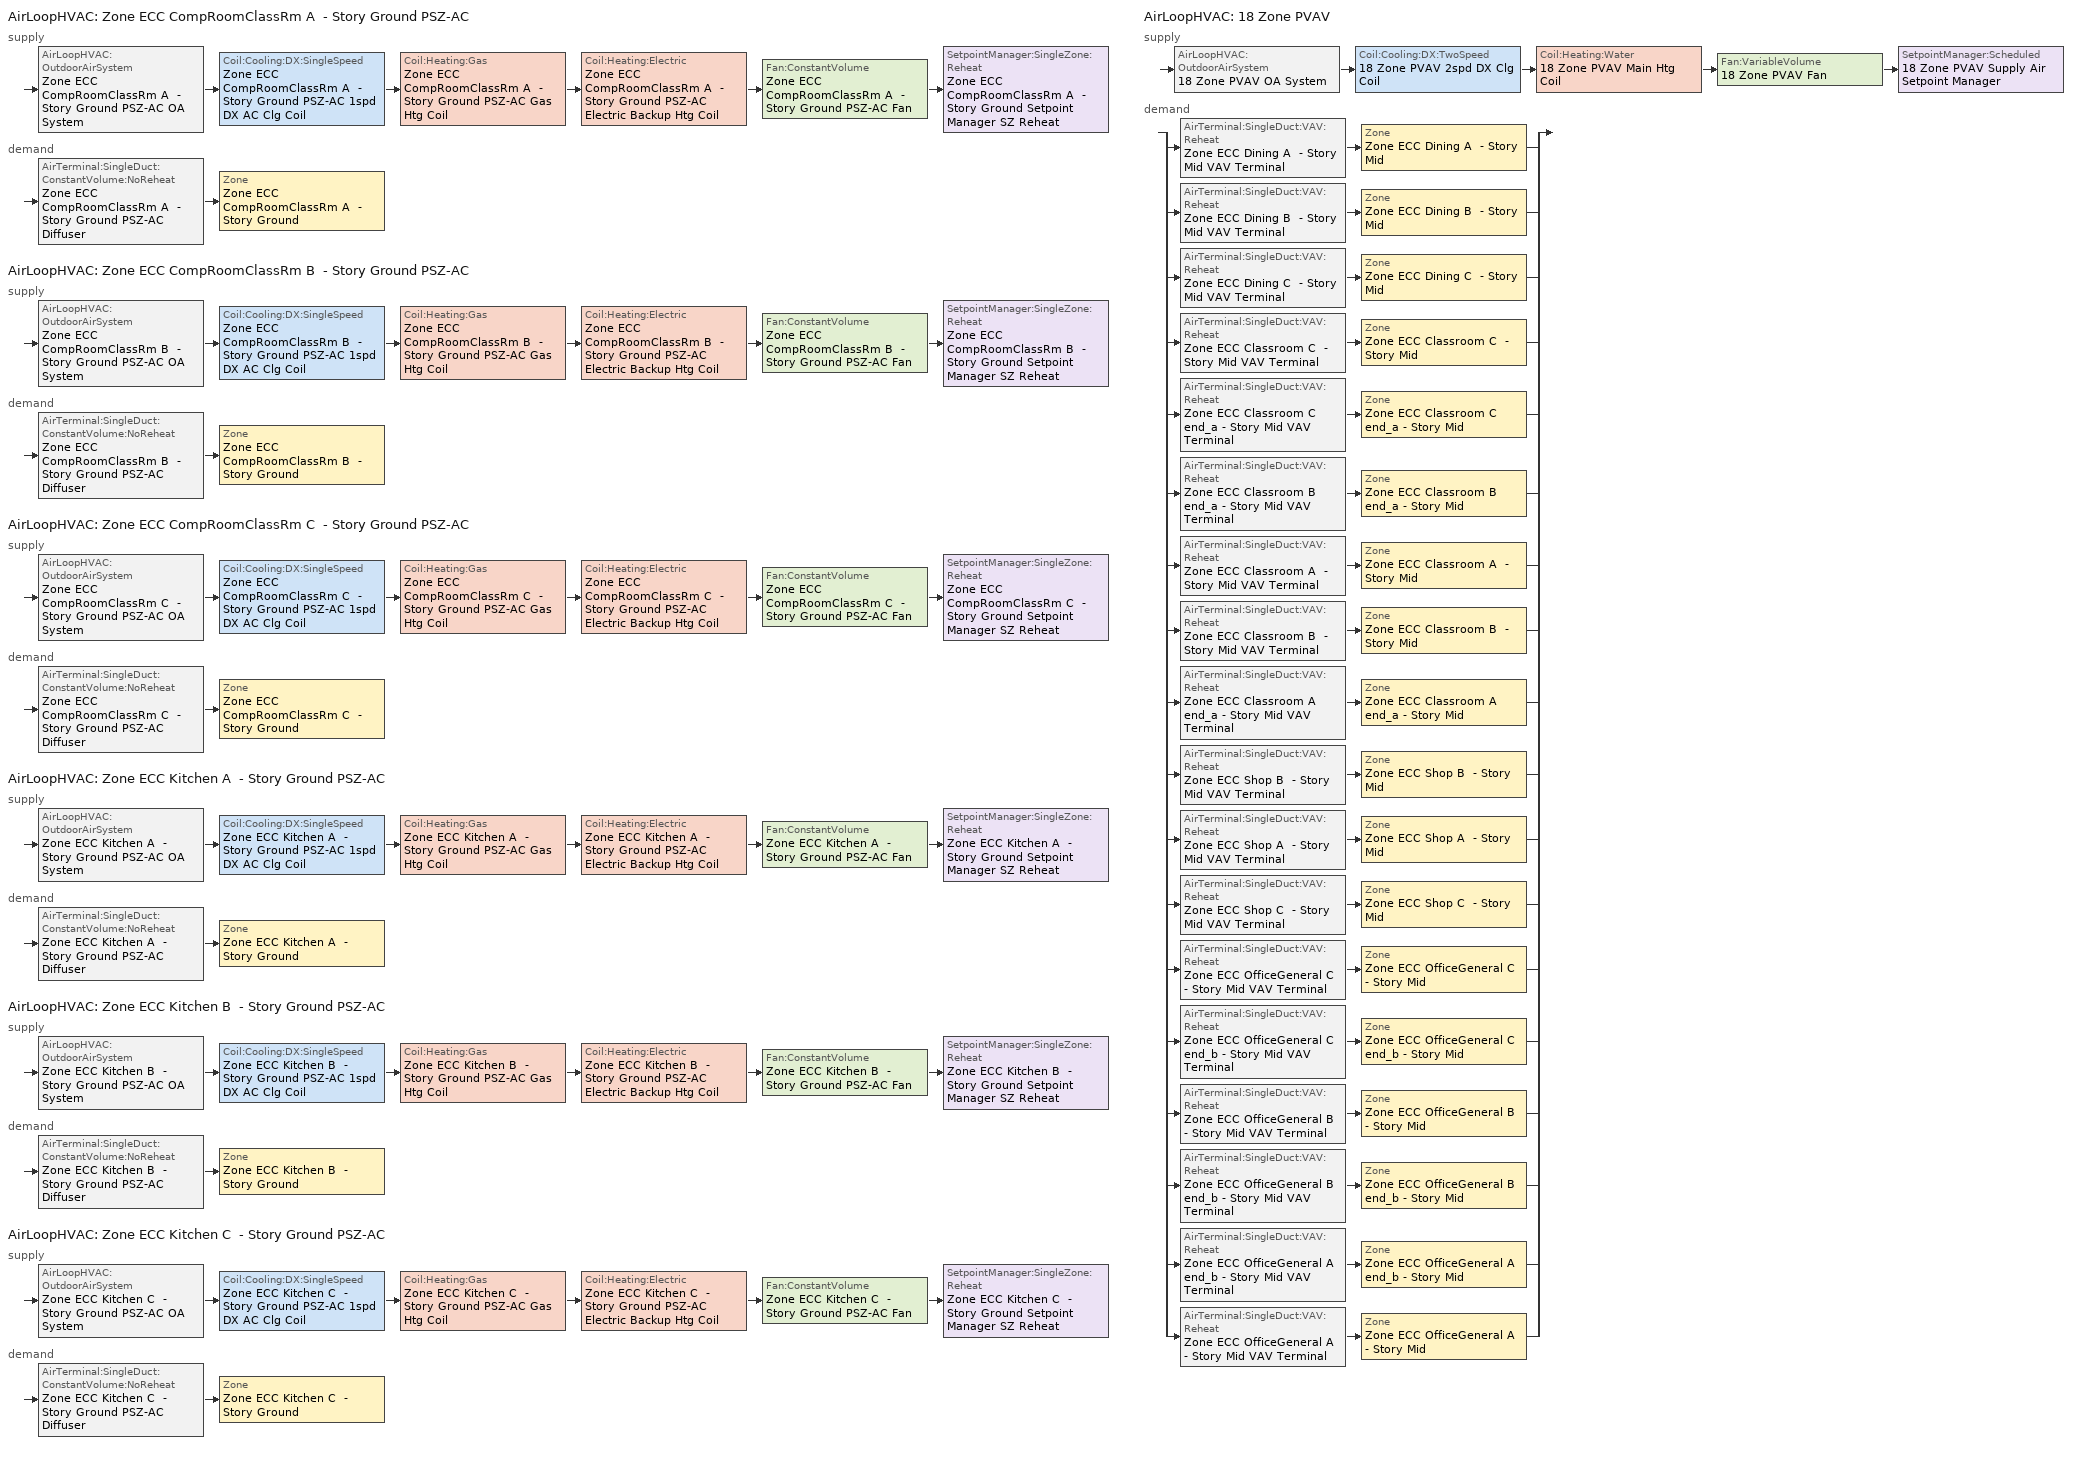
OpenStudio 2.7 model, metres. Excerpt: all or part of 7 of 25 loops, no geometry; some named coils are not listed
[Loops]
AirLoopHVAC 'Zone ECC CompRoomClassRm A  - Story Ground PSZ-AC'
 supply: AirLoopHVAC:OutdoorAirSystem 'Zone ECC CompRoomClassRm A  - Story Ground PSZ-AC OA System' > Coil:Cooling:DX:SingleSpeed 'Zone ECC CompRoomClassRm A  - Story Ground PSZ-AC 1spd DX AC Clg Coil' > Coil:Heating:Gas 'Zone ECC CompRoomClassRm A  - Story Ground PSZ-AC Gas Htg Coil' > Coil:Heating:Electric 'Zone ECC CompRoomClassRm A  - Story Ground PSZ-AC Electric Backup Htg Coil' > Fan:ConstantVolume 'Zone ECC CompRoomClassRm A  - Story Ground PSZ-AC Fan' > SetpointManager:SingleZone:Reheat 'Zone ECC CompRoomClassRm A  - Story Ground Setpoint Manager SZ Reheat'
 demand: AirTerminal:SingleDuct:ConstantVolume:NoReheat 'Zone ECC CompRoomClassRm A  - Story Ground PSZ-AC Diffuser' > Zone 'Zone ECC CompRoomClassRm A  - Story Ground'
AirLoopHVAC 'Zone ECC CompRoomClassRm B  - Story Ground PSZ-AC'
 supply: AirLoopHVAC:OutdoorAirSystem 'Zone ECC CompRoomClassRm B  - Story Ground PSZ-AC OA System' > Coil:Cooling:DX:SingleSpeed 'Zone ECC CompRoomClassRm B  - Story Ground PSZ-AC 1spd DX AC Clg Coil' > Coil:Heating:Gas 'Zone ECC CompRoomClassRm B  - Story Ground PSZ-AC Gas Htg Coil' > Coil:Heating:Electric 'Zone ECC CompRoomClassRm B  - Story Ground PSZ-AC Electric Backup Htg Coil' > Fan:ConstantVolume 'Zone ECC CompRoomClassRm B  - Story Ground PSZ-AC Fan' > SetpointManager:SingleZone:Reheat 'Zone ECC CompRoomClassRm B  - Story Ground Setpoint Manager SZ Reheat'
 demand: AirTerminal:SingleDuct:ConstantVolume:NoReheat 'Zone ECC CompRoomClassRm B  - Story Ground PSZ-AC Diffuser' > Zone 'Zone ECC CompRoomClassRm B  - Story Ground'
AirLoopHVAC 'Zone ECC CompRoomClassRm C  - Story Ground PSZ-AC'
 supply: AirLoopHVAC:OutdoorAirSystem 'Zone ECC CompRoomClassRm C  - Story Ground PSZ-AC OA System' > Coil:Cooling:DX:SingleSpeed 'Zone ECC CompRoomClassRm C  - Story Ground PSZ-AC 1spd DX AC Clg Coil' > Coil:Heating:Gas 'Zone ECC CompRoomClassRm C  - Story Ground PSZ-AC Gas Htg Coil' > Coil:Heating:Electric 'Zone ECC CompRoomClassRm C  - Story Ground PSZ-AC Electric Backup Htg Coil' > Fan:ConstantVolume 'Zone ECC CompRoomClassRm C  - Story Ground PSZ-AC Fan' > SetpointManager:SingleZone:Reheat 'Zone ECC CompRoomClassRm C  - Story Ground Setpoint Manager SZ Reheat'
 demand: AirTerminal:SingleDuct:ConstantVolume:NoReheat 'Zone ECC CompRoomClassRm C  - Story Ground PSZ-AC Diffuser' > Zone 'Zone ECC CompRoomClassRm C  - Story Ground'
AirLoopHVAC 'Zone ECC Kitchen A  - Story Ground PSZ-AC'
 supply: AirLoopHVAC:OutdoorAirSystem 'Zone ECC Kitchen A  - Story Ground PSZ-AC OA System' > Coil:Cooling:DX:SingleSpeed 'Zone ECC Kitchen A  - Story Ground PSZ-AC 1spd DX AC Clg Coil' > Coil:Heating:Gas 'Zone ECC Kitchen A  - Story Ground PSZ-AC Gas Htg Coil' > Coil:Heating:Electric 'Zone ECC Kitchen A  - Story Ground PSZ-AC Electric Backup Htg Coil' > Fan:ConstantVolume 'Zone ECC Kitchen A  - Story Ground PSZ-AC Fan' > SetpointManager:SingleZone:Reheat 'Zone ECC Kitchen A  - Story Ground Setpoint Manager SZ Reheat'
 demand: AirTerminal:SingleDuct:ConstantVolume:NoReheat 'Zone ECC Kitchen A  - Story Ground PSZ-AC Diffuser' > Zone 'Zone ECC Kitchen A  - Story Ground'
AirLoopHVAC 'Zone ECC Kitchen B  - Story Ground PSZ-AC'
 supply: AirLoopHVAC:OutdoorAirSystem 'Zone ECC Kitchen B  - Story Ground PSZ-AC OA System' > Coil:Cooling:DX:SingleSpeed 'Zone ECC Kitchen B  - Story Ground PSZ-AC 1spd DX AC Clg Coil' > Coil:Heating:Gas 'Zone ECC Kitchen B  - Story Ground PSZ-AC Gas Htg Coil' > Coil:Heating:Electric 'Zone ECC Kitchen B  - Story Ground PSZ-AC Electric Backup Htg Coil' > Fan:ConstantVolume 'Zone ECC Kitchen B  - Story Ground PSZ-AC Fan' > SetpointManager:SingleZone:Reheat 'Zone ECC Kitchen B  - Story Ground Setpoint Manager SZ Reheat'
 demand: AirTerminal:SingleDuct:ConstantVolume:NoReheat 'Zone ECC Kitchen B  - Story Ground PSZ-AC Diffuser' > Zone 'Zone ECC Kitchen B  - Story Ground'
AirLoopHVAC 'Zone ECC Kitchen C  - Story Ground PSZ-AC'
 supply: AirLoopHVAC:OutdoorAirSystem 'Zone ECC Kitchen C  - Story Ground PSZ-AC OA System' > Coil:Cooling:DX:SingleSpeed 'Zone ECC Kitchen C  - Story Ground PSZ-AC 1spd DX AC Clg Coil' > Coil:Heating:Gas 'Zone ECC Kitchen C  - Story Ground PSZ-AC Gas Htg Coil' > Coil:Heating:Electric 'Zone ECC Kitchen C  - Story Ground PSZ-AC Electric Backup Htg Coil' > Fan:ConstantVolume 'Zone ECC Kitchen C  - Story Ground PSZ-AC Fan' > SetpointManager:SingleZone:Reheat 'Zone ECC Kitchen C  - Story Ground Setpoint Manager SZ Reheat'
 demand: AirTerminal:SingleDuct:ConstantVolume:NoReheat 'Zone ECC Kitchen C  - Story Ground PSZ-AC Diffuser' > Zone 'Zone ECC Kitchen C  - Story Ground'
AirLoopHVAC '18 Zone PVAV'
 supply: AirLoopHVAC:OutdoorAirSystem '18 Zone PVAV OA System' > Coil:Cooling:DX:TwoSpeed '18 Zone PVAV 2spd DX Clg Coil' > Coil:Heating:Water '18 Zone PVAV Main Htg Coil' > Fan:VariableVolume '18 Zone PVAV Fan' > SetpointManager:Scheduled '18 Zone PVAV Supply Air Setpoint Manager'
 demand: split
  | AirTerminal:SingleDuct:VAV:Reheat 'Zone ECC Dining A  - Story Mid VAV Terminal' > Zone 'Zone ECC Dining A  - Story Mid'
  | AirTerminal:SingleDuct:VAV:Reheat 'Zone ECC Dining B  - Story Mid VAV Terminal' > Zone 'Zone ECC Dining B  - Story Mid'
  | AirTerminal:SingleDuct:VAV:Reheat 'Zone ECC Dining C  - Story Mid VAV Terminal' > Zone 'Zone ECC Dining C  - Story Mid'
  | AirTerminal:SingleDuct:VAV:Reheat 'Zone ECC Classroom C  - Story Mid VAV Terminal' > Zone 'Zone ECC Classroom C  - Story Mid'
  | AirTerminal:SingleDuct:VAV:Reheat 'Zone ECC Classroom C end_a - Story Mid VAV Terminal' > Zone 'Zone ECC Classroom C end_a - Story Mid'
  | AirTerminal:SingleDuct:VAV:Reheat 'Zone ECC Classroom B end_a - Story Mid VAV Terminal' > Zone 'Zone ECC Classroom B end_a - Story Mid'
  | AirTerminal:SingleDuct:VAV:Reheat 'Zone ECC Classroom A  - Story Mid VAV Terminal' > Zone 'Zone ECC Classroom A  - Story Mid'
  | AirTerminal:SingleDuct:VAV:Reheat 'Zone ECC Classroom B  - Story Mid VAV Terminal' > Zone 'Zone ECC Classroom B  - Story Mid'
  | AirTerminal:SingleDuct:VAV:Reheat 'Zone ECC Classroom A end_a - Story Mid VAV Terminal' > Zone 'Zone ECC Classroom A end_a - Story Mid'
  | AirTerminal:SingleDuct:VAV:Reheat 'Zone ECC Shop B  - Story Mid VAV Terminal' > Zone 'Zone ECC Shop B  - Story Mid'
  | AirTerminal:SingleDuct:VAV:Reheat 'Zone ECC Shop A  - Story Mid VAV Terminal' > Zone 'Zone ECC Shop A  - Story Mid'
  | AirTerminal:SingleDuct:VAV:Reheat 'Zone ECC Shop C  - Story Mid VAV Terminal' > Zone 'Zone ECC Shop C  - Story Mid'
  | AirTerminal:SingleDuct:VAV:Reheat 'Zone ECC OfficeGeneral C  - Story Mid VAV Terminal' > Zone 'Zone ECC OfficeGeneral C  - Story Mid'
  | AirTerminal:SingleDuct:VAV:Reheat 'Zone ECC OfficeGeneral C end_b - Story Mid VAV Terminal' > Zone 'Zone ECC OfficeGeneral C end_b - Story Mid'
  | AirTerminal:SingleDuct:VAV:Reheat 'Zone ECC OfficeGeneral B  - Story Mid VAV Terminal' > Zone 'Zone ECC OfficeGeneral B  - Story Mid'
  | AirTerminal:SingleDuct:VAV:Reheat 'Zone ECC OfficeGeneral B end_b - Story Mid VAV Terminal' > Zone 'Zone ECC OfficeGeneral B end_b - Story Mid'
  | AirTerminal:SingleDuct:VAV:Reheat 'Zone ECC OfficeGeneral A end_b - Story Mid VAV Terminal' > Zone 'Zone ECC OfficeGeneral A end_b - Story Mid'
  | AirTerminal:SingleDuct:VAV:Reheat 'Zone ECC OfficeGeneral A  - Story Mid VAV Terminal' > Zone 'Zone ECC OfficeGeneral A  - Story Mid'
[Sizing:Zone] Zone Cooling Design Supply Air Temperature Input Method=SupplyAirTemperature; Zone Cooling Design Supply Air Temperature {C}=12.7778; Zone Cooling Design Supply Air Temperature Difference {deltaC}=11.11; Zone Heating Design Supply Air Temperature Input Method=SupplyAirTemperature; Zone Heating Design Supply Air Temperature {C}=50; Zone Heating Design Supply Air Temperature Difference {deltaC}=11.11; Zone Cooling Design Supply Air Humidity Ratio {kg-H2O/kg-air}=0.0085; Zone Heating Design Supply Air Humidity Ratio {kg-H2O/kg-air}=0.008; Cooling Design Air Flow Method=DesignDay; Heating Design Air Flow Method=DesignDay; Account for Dedicated Outdoor Air System=No; Dedicated Outdoor Air System Control Strategy=NeutralSupplyAir; Dedicated Outdoor Air Low Setpoint Temperature for Design {C}=autosize; Dedicated Outdoor Air High Setpoint Temperature for Design {C}=autosize
Zone ECC Kitchen A  - Story Ground; Zone ECC Kitchen B  - Story Ground; Zone ECC Kitchen C  - Story Ground; Zone ECC CompRoomClassRm A  - Story Ground; Zone ECC CompRoomClassRm B  - Story Ground; Zone ECC CompRoomClassRm C  - Story Ground; Zone ECC Classroom A end_a - Story Mid; Zone ECC Classroom B end_a - Story Mid; Zone ECC Classroom C end_a - Story Mid; Zone ECC Classroom A  - Story Mid; Zone ECC Classroom B  - Story Mid; Zone ECC Classroom C  - Story Mid; Zone ECC Dining A  - Story Mid; Zone ECC Dining B  - Story Mid; Zone ECC Dining C  - Story Mid; Zone ECC Shop A  - Story Mid; Zone ECC Shop B  - Story Mid; Zone ECC Shop C  - Story Mid; Zone ECC OfficeGeneral A  - Story Mid; Zone ECC OfficeGeneral B  - Story Mid; Zone ECC OfficeGeneral C  - Story Mid; Zone ECC OfficeGeneral A end_b - Story Mid; Zone ECC OfficeGeneral B end_b - Story Mid; Zone ECC OfficeGeneral C end_b - Story Mid
[Zone equipment]
Zone ECC Kitchen A  - Story Ground: Zone ECC Kitchen A  - Story Ground Exhaust Fan, Zone ECC Kitchen A  - Story Ground PSZ-AC Diffuser
Zone ECC Kitchen B  - Story Ground: Zone ECC Kitchen B  - Story Ground Exhaust Fan, Zone ECC Kitchen B  - Story Ground PSZ-AC Diffuser
Zone ECC Kitchen C  - Story Ground: Zone ECC Kitchen C  - Story Ground Exhaust Fan, Zone ECC Kitchen C  - Story Ground PSZ-AC Diffuser
Zone ECC CompRoomClassRm A  - Story Ground: Zone ECC CompRoomClassRm A  - Story Ground PSZ-AC Diffuser
Zone ECC CompRoomClassRm B  - Story Ground: Zone ECC CompRoomClassRm B  - Story Ground PSZ-AC Diffuser
Zone ECC CompRoomClassRm C  - Story Ground: Zone ECC CompRoomClassRm C  - Story Ground PSZ-AC Diffuser
Zone ECC Classroom A end_a - Story Mid: Zone ECC Classroom A end_a - Story Mid VAV Terminal
Zone ECC Classroom B end_a - Story Mid: Zone ECC Classroom B end_a - Story Mid VAV Terminal
Zone ECC Classroom C end_a - Story Mid: Zone ECC Classroom C end_a - Story Mid VAV Terminal
Zone ECC Classroom A  - Story Mid: Zone ECC Classroom A  - Story Mid VAV Terminal
Zone ECC Classroom B  - Story Mid: Zone ECC Classroom B  - Story Mid VAV Terminal
Zone ECC Classroom C  - Story Mid: Zone ECC Classroom C  - Story Mid VAV Terminal
Zone ECC Dining A  - Story Mid: Zone ECC Dining A  - Story Mid VAV Terminal
Zone ECC Dining B  - Story Mid: Zone ECC Dining B  - Story Mid VAV Terminal
Zone ECC Dining C  - Story Mid: Zone ECC Dining C  - Story Mid VAV Terminal
Zone ECC Shop A  - Story Mid: Zone ECC Shop A  - Story Mid VAV Terminal
Zone ECC Shop B  - Story Mid: Zone ECC Shop B  - Story Mid VAV Terminal
Zone ECC Shop C  - Story Mid: Zone ECC Shop C  - Story Mid VAV Terminal
Zone ECC OfficeGeneral A  - Story Mid: Zone ECC OfficeGeneral A  - Story Mid VAV Terminal
Zone ECC OfficeGeneral B  - Story Mid: Zone ECC OfficeGeneral B  - Story Mid VAV Terminal
Zone ECC OfficeGeneral C  - Story Mid: Zone ECC OfficeGeneral C  - Story Mid VAV Terminal
Zone ECC OfficeGeneral A end_b - Story Mid: Zone ECC OfficeGeneral A end_b - Story Mid VAV Terminal
Zone ECC OfficeGeneral B end_b - Story Mid: Zone ECC OfficeGeneral B end_b - Story Mid VAV Terminal
Zone ECC OfficeGeneral C end_b - Story Mid: Zone ECC OfficeGeneral C end_b - Story Mid VAV Terminal
[Fan:ZoneExhaust] Availability Schedule=DEER Community College Kitchen Exhaust Fan DCV Schedule; Fan Total Efficiency=0.429; Pressure Rise {Pa}=124.544; System Availability Manager Coupling Mode=Decoupled
Name | Maximum Flow Rate {m3/s}
Zone ECC Kitchen A  - Story Ground Exhaust Fan; Zone ECC Kitchen C  - Story Ground Exhaust Fan | 0.0553385
Zone ECC Kitchen B  - Story Ground Exhaust Fan | 0.208903
[SetpointManager:Scheduled]
18 Zone PVAV Supply Air Setpoint Manager: Control Variable=Temperature; Schedule=Supply Air Temp - 55.0F 1; Setpoint Node or NodeList=18 Zone PVAV Supply Outlet Node
[AirLoopHVAC] Availability Schedule=Always On Discrete; Design Supply Air Flow Rate {m3/s}=AutoSize
Zone ECC CompRoomClassRm A  - Story Ground PSZ-AC; Zone ECC CompRoomClassRm B  - Story Ground PSZ-AC; Zone ECC CompRoomClassRm C  - Story Ground PSZ-AC; Zone ECC Kitchen A  - Story Ground PSZ-AC; Zone ECC Kitchen B  - Story Ground PSZ-AC; Zone ECC Kitchen C  - Story Ground PSZ-AC; 18 Zone PVAV
[Sizing:System] Type of Load to Size On=Sensible; Design Outdoor Air Flow Rate {m3/s}=Autosize; Preheat Design Temperature {C}=7.22222; Preheat Design Humidity Ratio {kg-H2O/kg-Air}=0.008; Precool Design Temperature {C}=12.7778; Precool Design Humidity Ratio {kg-H2O/kg-Air}=0.008; Central Cooling Design Supply Air Temperature {C}=12.7778; Sizing Option=Coincident; 100% Outdoor Air in Cooling=No; 100% Outdoor Air in Heating=No; Central Cooling Design Supply Air Humidity Ratio {kg-H2O/kg-Air}=0.0085; Central Heating Design Supply Air Humidity Ratio {kg-H2O/kg-Air}=0.008; Cooling Design Air Flow Method=DesignDay; Cooling Design Air Flow Rate {m3/s}=0; Heating Design Air Flow Method=DesignDay; Heating Design Air Flow Rate {m3/s}=0; System Outdoor Air Method=ZoneSum; Zone Maximum Outdoor Air Fraction=1; Cooling Supply Air Flow Rate Per Floor Area {m3/s-m2}=0.00996765; Cooling Fraction of Autosized Cooling Supply Air Flow Rate=1; Cooling Supply Air Flow Rate Per Unit Cooling Capacity {m3/s-W}=3.94755e-05; Heating Supply Air Flow Rate Per Floor Area {m3/s-m2}=0.00996765; Heating Fraction of Autosized Heating Supply Air Flow Rate=1; Heating Fraction of Autosized Cooling Supply Air Flow Rate=1; Heating Supply Air Flow Rate Per Unit Heating Capacity {m3/s-W}=3.15882e-05; Cooling Design Capacity Method=CoolingDesignCapacity; Cooling Design Capacity {W}=autosize; Cooling Design Capacity Per Floor Area {W/m2}=234.7; Fraction of Autosized Cooling Design Capacity=1; Heating Design Capacity Method=HeatingDesignCapacity; Heating Design Capacity {W}=autosize; Heating Design Capacity Per Floor Area {W/m2}=157; Fraction of Autosized Heating Design Capacity=1; Central Cooling Capacity Control Method=OnOff
Name | Central Heating Maximum System Air Flow Ratio | Central Heating Design Supply Air Temperature {C}
Zone ECC CompRoomClassRm A  - Story Ground PSZ-AC; Zone ECC CompRoomClassRm B  - Story Ground PSZ-AC; Zone ECC CompRoomClassRm C  - Story Ground PSZ-AC; Zone ECC Kitchen A  - Story Ground PSZ-AC; Zone ECC Kitchen B  - Story Ground PSZ-AC; Zone ECC Kitchen C  - Story Ground PSZ-AC | 1 | 50
18 Zone PVAV | 0.3 | 12.7778
[Fan:VariableVolume]
18 Zone PVAV Fan: Availability Schedule=Always On Discrete; Fan Total Efficiency=0.6045; Pressure Rise {Pa}=1017.592; Maximum Flow Rate {m3/s}=Autosize; Fan Power Minimum Flow Rate Input Method=FixedFlowRate; Fan Power Minimum Flow Fraction=0; Fan Power Minimum Air Flow Rate {m3/s}=0; Motor Efficiency=0.93; Motor In Airstream Fraction=1; Fan Power Coefficient 1=0.0407599; Fan Power Coefficient 2=0.088045; Fan Power Coefficient 3=-0.0729261; Fan Power Coefficient 4=0.94374; Fan Power Coefficient 5=0
[Coil:Cooling:DX:TwoSpeed]
18 Zone PVAV 2spd DX Clg Coil: Availability Schedule=Always On Discrete; Rated High Speed Total Cooling Capacity {W}=Autosize; Rated High Speed Sensible Heat Ratio=Autosize; Rated High Speed COP {W/W}=3; Rated High Speed Air Flow Rate {m3/s}=Autosize; Total Cooling Capacity Function of Temperature Curve=Curve Biquadratic 33; Total Cooling Capacity Function of Flow Fraction Curve=Curve Quadratic 46; Energy Input Ratio Function of Temperature Curve=Curve Biquadratic 34; Energy Input Ratio Function of Flow Fraction Curve=Curve Quadratic 47; Part Load Fraction Correlation Curve=Curve Quadratic 48; Rated Low Speed Total Cooling Capacity {W}=Autosize; Rated Low Speed Sensible Heat Ratio=0.69; Rated Low Speed COP {W/W}=3; Low Speed Total Cooling Capacity Function of Temperature Curve=Curve Biquadratic 35; Low Speed Energy Input Ratio Function of Temperature Curve=Curve Biquadratic 36; Condenser Type=AirCooled; High Speed Evaporative Condenser Effectiveness=0; High Speed Evaporative Condenser Air Flow Rate {m3/s}=Autosize; High Speed Evaporative Condenser Pump Rated Power Consumption {W}=Autosize; Low Speed Evaporative Condenser Effectiveness=0; Low Speed Evaporative Condenser Air Flow Rate {m3/s}=Autosize; Low Speed Evaporative Condenser Pump Rated Power Consumption {W}=Autosize; Basin Heater Capacity {W/K}=10; Basin Heater Setpoint Temperature {C}=2
[Controller:OutdoorAir] Maximum Outdoor Air Flow Rate {m3/s}=Autosize; Economizer Control Type=NoEconomizer; Economizer Control Action Type=ModulateFlow; Economizer Maximum Limit Dry-Bulb Temperature {C}=28; Economizer Maximum Limit Enthalpy {J/kg}=64000; Lockout Type=NoLockout; Minimum Limit Type=FixedMinimum; Minimum Outdoor Air Schedule=Always On Discrete; High Humidity Control=No; Heat Recovery Bypass Control Type=BypassWhenWithinEconomizerLimits
Name | Minimum Outdoor Air Flow Rate {m3/s} | Controller Mechanical Ventilation
Zone ECC CompRoomClassRm A  - Story Ground PSZ-AC OA System Controller | 0 | Controller Mechanical Ventilation 2
Zone ECC CompRoomClassRm B  - Story Ground PSZ-AC OA System Controller | 0 | Controller Mechanical Ventilation 3
Zone ECC CompRoomClassRm C  - Story Ground PSZ-AC OA System Controller | 0 | Controller Mechanical Ventilation 4
Zone ECC Kitchen A  - Story Ground PSZ-AC OA System Controller | 0 | Controller Mechanical Ventilation 5
Zone ECC Kitchen B  - Story Ground PSZ-AC OA System Controller | 0 | Controller Mechanical Ventilation 6
Zone ECC Kitchen C  - Story Ground PSZ-AC OA System Controller | 0 | Controller Mechanical Ventilation 7
Controller Outdoor Air 2 | autosize | 18 Zone PVAV Ventilation Controller
[Controller:MechanicalVentilation] Availability Schedule=Always On Discrete; System Outdoor Air Method=ZoneSum
Controller Mechanical Ventilation 2; Controller Mechanical Ventilation 3; Controller Mechanical Ventilation 4; Controller Mechanical Ventilation 5; Controller Mechanical Ventilation 6; Controller Mechanical Ventilation 7; 18 Zone PVAV Ventilation Controller
[AirLoopHVAC:OutdoorAirSystem]
Name | Controller
Zone ECC CompRoomClassRm A  - Story Ground PSZ-AC OA System | Zone ECC CompRoomClassRm A  - Story Ground PSZ-AC OA System Controller
Zone ECC CompRoomClassRm B  - Story Ground PSZ-AC OA System | Zone ECC CompRoomClassRm B  - Story Ground PSZ-AC OA System Controller
Zone ECC CompRoomClassRm C  - Story Ground PSZ-AC OA System | Zone ECC CompRoomClassRm C  - Story Ground PSZ-AC OA System Controller
Zone ECC Kitchen A  - Story Ground PSZ-AC OA System | Zone ECC Kitchen A  - Story Ground PSZ-AC OA System Controller
Zone ECC Kitchen B  - Story Ground PSZ-AC OA System | Zone ECC Kitchen B  - Story Ground PSZ-AC OA System Controller
Zone ECC Kitchen C  - Story Ground PSZ-AC OA System | Zone ECC Kitchen C  - Story Ground PSZ-AC OA System Controller
18 Zone PVAV OA System | Controller Outdoor Air 2
[AirTerminal:SingleDuct:VAV:Reheat] Availability Schedule=Always On Discrete; Maximum Air Flow Rate {m3/s}=AutoSize; Zone Minimum Air Flow Input Method=Constant; Fixed Minimum Air Flow Rate {m3/s}=0; Maximum Hot Water or Steam Flow Rate {m3/s}=AutoSize; Minimum Hot Water or Steam Flow Rate {m3/s}=0; Convergence Tolerance=0.001; Damper Heating Action=ReverseWithLimits; Maximum Flow per Zone Floor Area During Reheat {m3/s-m2}=AutoSize; Maximum Flow Fraction During Reheat=AutoSize; Maximum Reheat Air Temperature {C}=50; Control For Outdoor Air=No
Name | Constant Minimum Air Flow Fraction | Reheat Coil
Zone ECC Dining A  - Story Mid VAV Terminal | 0.7 | Zone ECC Dining A  - Story Mid Reheat Coil
Zone ECC Dining B  - Story Mid VAV Terminal | 0.7 | Zone ECC Dining B  - Story Mid Reheat Coil
Zone ECC Dining C  - Story Mid VAV Terminal | 0.7 | Zone ECC Dining C  - Story Mid Reheat Coil
Zone ECC Classroom C  - Story Mid VAV Terminal | 0.7 | Zone ECC Classroom C  - Story Mid Reheat Coil
Zone ECC Classroom C end_a - Story Mid VAV Terminal | 0.7 | Zone ECC Classroom C end_a - Story Mid Reheat Coil
Zone ECC Classroom B end_a - Story Mid VAV Terminal | 0.7 | Zone ECC Classroom B end_a - Story Mid Reheat Coil
Zone ECC Classroom A  - Story Mid VAV Terminal | 0.7 | Zone ECC Classroom A  - Story Mid Reheat Coil
Zone ECC Classroom B  - Story Mid VAV Terminal | 0.7 | Zone ECC Classroom B  - Story Mid Reheat Coil
Zone ECC Classroom A end_a - Story Mid VAV Terminal | 0.7 | Zone ECC Classroom A end_a - Story Mid Reheat Coil
Zone ECC Shop B  - Story Mid VAV Terminal | 0.3 | Zone ECC Shop B  - Story Mid Reheat Coil
Zone ECC Shop A  - Story Mid VAV Terminal | 0.3 | Zone ECC Shop A  - Story Mid Reheat Coil
Zone ECC Shop C  - Story Mid VAV Terminal | 0.3 | Zone ECC Shop C  - Story Mid Reheat Coil
Zone ECC OfficeGeneral C  - Story Mid VAV Terminal | 0.3 | Zone ECC OfficeGeneral C  - Story Mid Reheat Coil
Zone ECC OfficeGeneral C end_b - Story Mid VAV Terminal | 0.3 | Zone ECC OfficeGeneral C end_b - Story Mid Reheat Coil
Zone ECC OfficeGeneral B  - Story Mid VAV Terminal | 0.3 | Zone ECC OfficeGeneral B  - Story Mid Reheat Coil
Zone ECC OfficeGeneral B end_b - Story Mid VAV Terminal | 0.3 | Zone ECC OfficeGeneral B end_b - Story Mid Reheat Coil
Zone ECC OfficeGeneral A end_b - Story Mid VAV Terminal | 0.3 | Zone ECC OfficeGeneral A end_b - Story Mid Reheat Coil
Zone ECC OfficeGeneral A  - Story Mid VAV Terminal | 0.3 | Zone ECC OfficeGeneral A  - Story Mid Reheat Coil
[SetpointManager:SingleZone:Reheat] Minimum Supply Air Temperature {C}=12.7778; Maximum Supply Air Temperature {C}=50
Name | Control Zone | Setpoint Node or NodeList
Zone ECC CompRoomClassRm A  - Story Ground Setpoint Manager SZ Reheat | Zone ECC CompRoomClassRm A  - Story Ground | Zone ECC CompRoomClassRm A  - Story Ground PSZ-AC Supply Outlet Node
Zone ECC CompRoomClassRm B  - Story Ground Setpoint Manager SZ Reheat | Zone ECC CompRoomClassRm B  - Story Ground | Zone ECC CompRoomClassRm B  - Story Ground PSZ-AC Supply Outlet Node
Zone ECC CompRoomClassRm C  - Story Ground Setpoint Manager SZ Reheat | Zone ECC CompRoomClassRm C  - Story Ground | Zone ECC CompRoomClassRm C  - Story Ground PSZ-AC Supply Outlet Node
Zone ECC Kitchen A  - Story Ground Setpoint Manager SZ Reheat | Zone ECC Kitchen A  - Story Ground | Zone ECC Kitchen A  - Story Ground PSZ-AC Supply Outlet Node
Zone ECC Kitchen B  - Story Ground Setpoint Manager SZ Reheat | Zone ECC Kitchen B  - Story Ground | Zone ECC Kitchen B  - Story Ground PSZ-AC Supply Outlet Node
Zone ECC Kitchen C  - Story Ground Setpoint Manager SZ Reheat | Zone ECC Kitchen C  - Story Ground | Zone ECC Kitchen C  - Story Ground PSZ-AC Supply Outlet Node
[Fan:ConstantVolume] Availability Schedule=Always On Discrete; Fan Total Efficiency=0.54; Pressure Rise {Pa}=622.722; Maximum Flow Rate {m3/s}=AutoSize; Motor Efficiency=0.9; Motor In Airstream Fraction=1
Zone ECC CompRoomClassRm A  - Story Ground PSZ-AC Fan; Zone ECC CompRoomClassRm B  - Story Ground PSZ-AC Fan; Zone ECC CompRoomClassRm C  - Story Ground PSZ-AC Fan; Zone ECC Kitchen A  - Story Ground PSZ-AC Fan; Zone ECC Kitchen B  - Story Ground PSZ-AC Fan; Zone ECC Kitchen C  - Story Ground PSZ-AC Fan
[Coil:Heating:Gas] Availability Schedule=Always On Discrete; Gas Burner Efficiency=0.8; Nominal Capacity {W}=AutoSize; Parasitic Electric Load {W}=0; Parasitic Gas Load {W}=0
Zone ECC CompRoomClassRm A  - Story Ground PSZ-AC Gas Htg Coil; Zone ECC CompRoomClassRm B  - Story Ground PSZ-AC Gas Htg Coil; Zone ECC CompRoomClassRm C  - Story Ground PSZ-AC Gas Htg Coil; Zone ECC Kitchen A  - Story Ground PSZ-AC Gas Htg Coil; Zone ECC Kitchen B  - Story Ground PSZ-AC Gas Htg Coil; Zone ECC Kitchen C  - Story Ground PSZ-AC Gas Htg Coil
[Coil:Heating:Electric] Availability Schedule=Always On Discrete; Efficiency=1
Zone ECC CompRoomClassRm A  - Story Ground PSZ-AC Electric Backup Htg Coil; Zone ECC CompRoomClassRm B  - Story Ground PSZ-AC Electric Backup Htg Coil; Zone ECC CompRoomClassRm C  - Story Ground PSZ-AC Electric Backup Htg Coil; Zone ECC Kitchen A  - Story Ground PSZ-AC Electric Backup Htg Coil; Zone ECC Kitchen B  - Story Ground PSZ-AC Electric Backup Htg Coil; Zone ECC Kitchen C  - Story Ground PSZ-AC Electric Backup Htg Coil
[Coil:Cooling:DX:SingleSpeed] Availability Schedule=Always On Discrete; Rated Total Cooling Capacity {W}=autosize; Rated Sensible Heat Ratio=autosize; Rated COP {W/W}=3; Rated Air Flow Rate {m3/s}=autosize; Rated Evaporator Fan Power Per Volume Flow Rate {W/(m3/s)}=773.3; Condenser Type=AirCooled; Evaporative Condenser Effectiveness=0; Evaporative Condenser Air Flow Rate {m3/s}=Autosize; Evaporative Condenser Pump Rated Power Consumption {W}=Autosize; Crankcase Heater Capacity {W}=0; Maximum Outdoor Dry-Bulb Temperature for Crankcase Heater Operation {C}=0; Basin Heater Capacity {W/K}=0; Basin Heater Setpoint Temperature {C}=10
Name | Total Cooling Capacity Function of Temperature Curve | Total Cooling Capacity Function of Flow Fraction Curve | Energy Input Ratio Function of Temperature Curve | Energy Input Ratio Function of Flow Fraction Curve | Part Load Fraction Correlation Curve
Zone ECC CompRoomClassRm A  - Story Ground PSZ-AC 1spd DX AC Clg Coil | Curve Biquadratic 11 | Curve Quadratic 13 | Curve Biquadratic 12 | Curve Quadratic 14 | Curve Quadratic 15
Zone ECC CompRoomClassRm B  - Story Ground PSZ-AC 1spd DX AC Clg Coil | Curve Biquadratic 15 | Curve Quadratic 19 | Curve Biquadratic 16 | Curve Quadratic 20 | Curve Quadratic 21
Zone ECC CompRoomClassRm C  - Story Ground PSZ-AC 1spd DX AC Clg Coil | Curve Biquadratic 19 | Curve Quadratic 25 | Curve Biquadratic 20 | Curve Quadratic 26 | Curve Quadratic 27
Zone ECC Kitchen A  - Story Ground PSZ-AC 1spd DX AC Clg Coil | Curve Biquadratic 23 | Curve Quadratic 31 | Curve Biquadratic 24 | Curve Quadratic 32 | Curve Quadratic 33
Zone ECC Kitchen B  - Story Ground PSZ-AC 1spd DX AC Clg Coil | Curve Biquadratic 27 | Curve Quadratic 37 | Curve Biquadratic 28 | Curve Quadratic 38 | Curve Quadratic 39
Zone ECC Kitchen C  - Story Ground PSZ-AC 1spd DX AC Clg Coil | Curve Biquadratic 31 | Curve Quadratic 43 | Curve Biquadratic 32 | Curve Quadratic 44 | Curve Quadratic 45
[AirTerminal:SingleDuct:ConstantVolume:NoReheat] Availability Schedule=Always On Discrete; Maximum Air Flow Rate {m3/s}=AutoSize
Zone ECC CompRoomClassRm A  - Story Ground PSZ-AC Diffuser; Zone ECC CompRoomClassRm B  - Story Ground PSZ-AC Diffuser; Zone ECC CompRoomClassRm C  - Story Ground PSZ-AC Diffuser; Zone ECC Kitchen A  - Story Ground PSZ-AC Diffuser; Zone ECC Kitchen B  - Story Ground PSZ-AC Diffuser; Zone ECC Kitchen C  - Story Ground PSZ-AC Diffuser
[Schedule:Ruleset]
Name | Default Day Schedule | Summer Design Day Schedule | Winter Design Day Schedule
DEER Community College Kitchen Exhaust Fan DCV Schedule | DEER Community College Kitchen Exhaust Fan DCV Schedule Default | DEER Community College Kitchen Exhaust Fan DCV Schedule Summer Design Day | DEER Community College Kitchen Exhaust Fan DCV Schedule Winter Design Day
Supply Air Temp - 55.0F 1 | Supply Air Temp - 55.0F Default 1
[Schedule:Day]
DEER Community College Kitchen Exhaust Fan DCV Schedule Default: 24, 0, 0
DEER Community College Kitchen Exhaust Fan DCV Schedule Summer Design Day; DEER Community College Kitchen Exhaust Fan DCV Schedule Wkdy Day 1; DEER Community College Kitchen Exhaust Fan DCV Schedule Wkdy Day 3: 6, 0, 0, 7, 0, 0.83, 9, 0, 0.9, 11, 0, 0.83, 13, 0, 0.95, 18, 0, 0.83, 22, 0, 0.5, 24, 0, 0
DEER Community College Kitchen Exhaust Fan DCV Schedule Winter Design Day; DEER Community College Kitchen Exhaust Fan DCV Schedule Wkdy Day 2: 6, 0, 0, 17, 0, 0.83, 20, 0, 0.5, 24, 0, 0
DEER Community College Kitchen Exhaust Fan DCV Schedule Sat Day; DEER Community College Kitchen Exhaust Fan DCV Schedule Sat Day 1; DEER Community College Kitchen Exhaust Fan DCV Schedule Sat Day 3: 6, 0, 0, 11, 0, 0.83, 13, 0, 0.9, 17, 0, 0.83, 24, 0, 0
DEER Community College Kitchen Exhaust Fan DCV Schedule Wkdy Day: 6, 0, 0, 7, 0, 0.83, 11, 0, 0, 13, 0, 0.95, 18, 0, 0.83, 22, 0, 0.5, 24, 0, 0
DEER Community College Kitchen Exhaust Fan DCV Schedule Sat Day 2: 6, 0, 0, 15, 0, 0.83, 24, 0, 0
Supply Air Temp - 55.0F Default 1: 24, 0, 12.7778
[Schedule:Rule] Schedule Ruleset=DEER Community College Kitchen Exhaust Fan DCV Schedule; Date Specification Type=DateRange
Name | Rule Order | Day Schedule | Apply Saturday | Start Month | Start Day | End Month | End Day | Apply Monday | Apply Tuesday | Apply Wednesday | Apply Thursday | Apply Friday
Schedule Rule 198 | 7 | DEER Community College Kitchen Exhaust Fan DCV Schedule Sat Day | Yes | 1 | 12 | 4 | 3
Schedule Rule 199 | 6 | DEER Community College Kitchen Exhaust Fan DCV Schedule Wkdy Day |  | 1 | 12 | 4 | 3 | Yes | Yes | Yes | Yes | Yes
Schedule Rule 200 | 5 | DEER Community College Kitchen Exhaust Fan DCV Schedule Sat Day 1 | Yes | 4 | 13 | 5 | 22
Schedule Rule 201 | 4 | DEER Community College Kitchen Exhaust Fan DCV Schedule Wkdy Day 1 |  | 4 | 13 | 5 | 22 | Yes | Yes | Yes | Yes | Yes
Schedule Rule 202 | 3 | DEER Community College Kitchen Exhaust Fan DCV Schedule Sat Day 2 | Yes | 6 | 1 | 8 | 7
Schedule Rule 203 | 2 | DEER Community College Kitchen Exhaust Fan DCV Schedule Wkdy Day 2 |  | 6 | 1 | 8 | 7 | Yes | Yes | Yes | Yes | Yes
Schedule Rule 204 | 1 | DEER Community College Kitchen Exhaust Fan DCV Schedule Sat Day 3 | Yes | 8 | 17 | 12 | 11
Schedule Rule 205 | 0 | DEER Community College Kitchen Exhaust Fan DCV Schedule Wkdy Day 3 |  | 8 | 17 | 12 | 11 | Yes | Yes | Yes | Yes | Yes
[Schedule:Constant]
Always On Discrete: Value=1
[Curve:Biquadratic]
Name | Coefficient1 Constant | Coefficient2 x | Coefficient3 x**2 | Coefficient4 y | Coefficient5 y**2 | Coefficient6 x*y | Minimum Value of x | Maximum Value of x | Minimum Value of y | Maximum Value of y
Curve Biquadratic 11; Curve Biquadratic 15; Curve Biquadratic 19; Curve Biquadratic 23; Curve Biquadratic 27; Curve Biquadratic 31 | 0.971212 | -0.0152755 | 0.00144345 | -0.00039321 | -6.8364e-06 | -0.000290596 | -100 | 100 | -100 | 100
Curve Biquadratic 12; Curve Biquadratic 16; Curve Biquadratic 20; Curve Biquadratic 24; Curve Biquadratic 28; Curve Biquadratic 32 | 0.286871 | 0.0239022 | -0.000810648 | 0.0134585 | 0.000338936 | -0.000487004 | -100 | 100 | -100 | 100
Curve Biquadratic 33; Curve Biquadratic 35 | 0.42415 | 0.04426 | -0.00042 | 0.00333 | -8e-005 | -0.00021 | 17 | 22 | 13 | 46
Curve Biquadratic 34; Curve Biquadratic 36 | 1.23649 | -0.02431 | 0.00057 | -0.01434 | 0.00063 | -0.00038 | 17 | 22 | 13 | 46
[Curve:Quadratic]
Name | Coefficient1 Constant | Coefficient2 x | Coefficient3 x**2 | Minimum Value of x | Maximum Value of x | Minimum Curve Output | Maximum Curve Output
Curve Quadratic 13; Curve Quadratic 14; Curve Quadratic 19; Curve Quadratic 20; Curve Quadratic 25; Curve Quadratic 26; Curve Quadratic 31; Curve Quadratic 32; Curve Quadratic 37; Curve Quadratic 38; Curve Quadratic 43; Curve Quadratic 44 | 1 | 0 | 0 | -100 | 100
Curve Quadratic 15; Curve Quadratic 21; Curve Quadratic 27; Curve Quadratic 33; Curve Quadratic 39; Curve Quadratic 45 | 0.909496 | 0.0986477 | -0.00819488 | 0 | 1 | 0.7 | 1
Curve Quadratic 46 | 0.77136 | 0.34053 | -0.11088 | 0.75918 | 1.13877
Curve Quadratic 47 | 1.2055 | -0.32953 | 0.12308 | 0.75918 | 1.13877
Curve Quadratic 48 | 0.771 | 0.229 | 0 | 0 | 1
